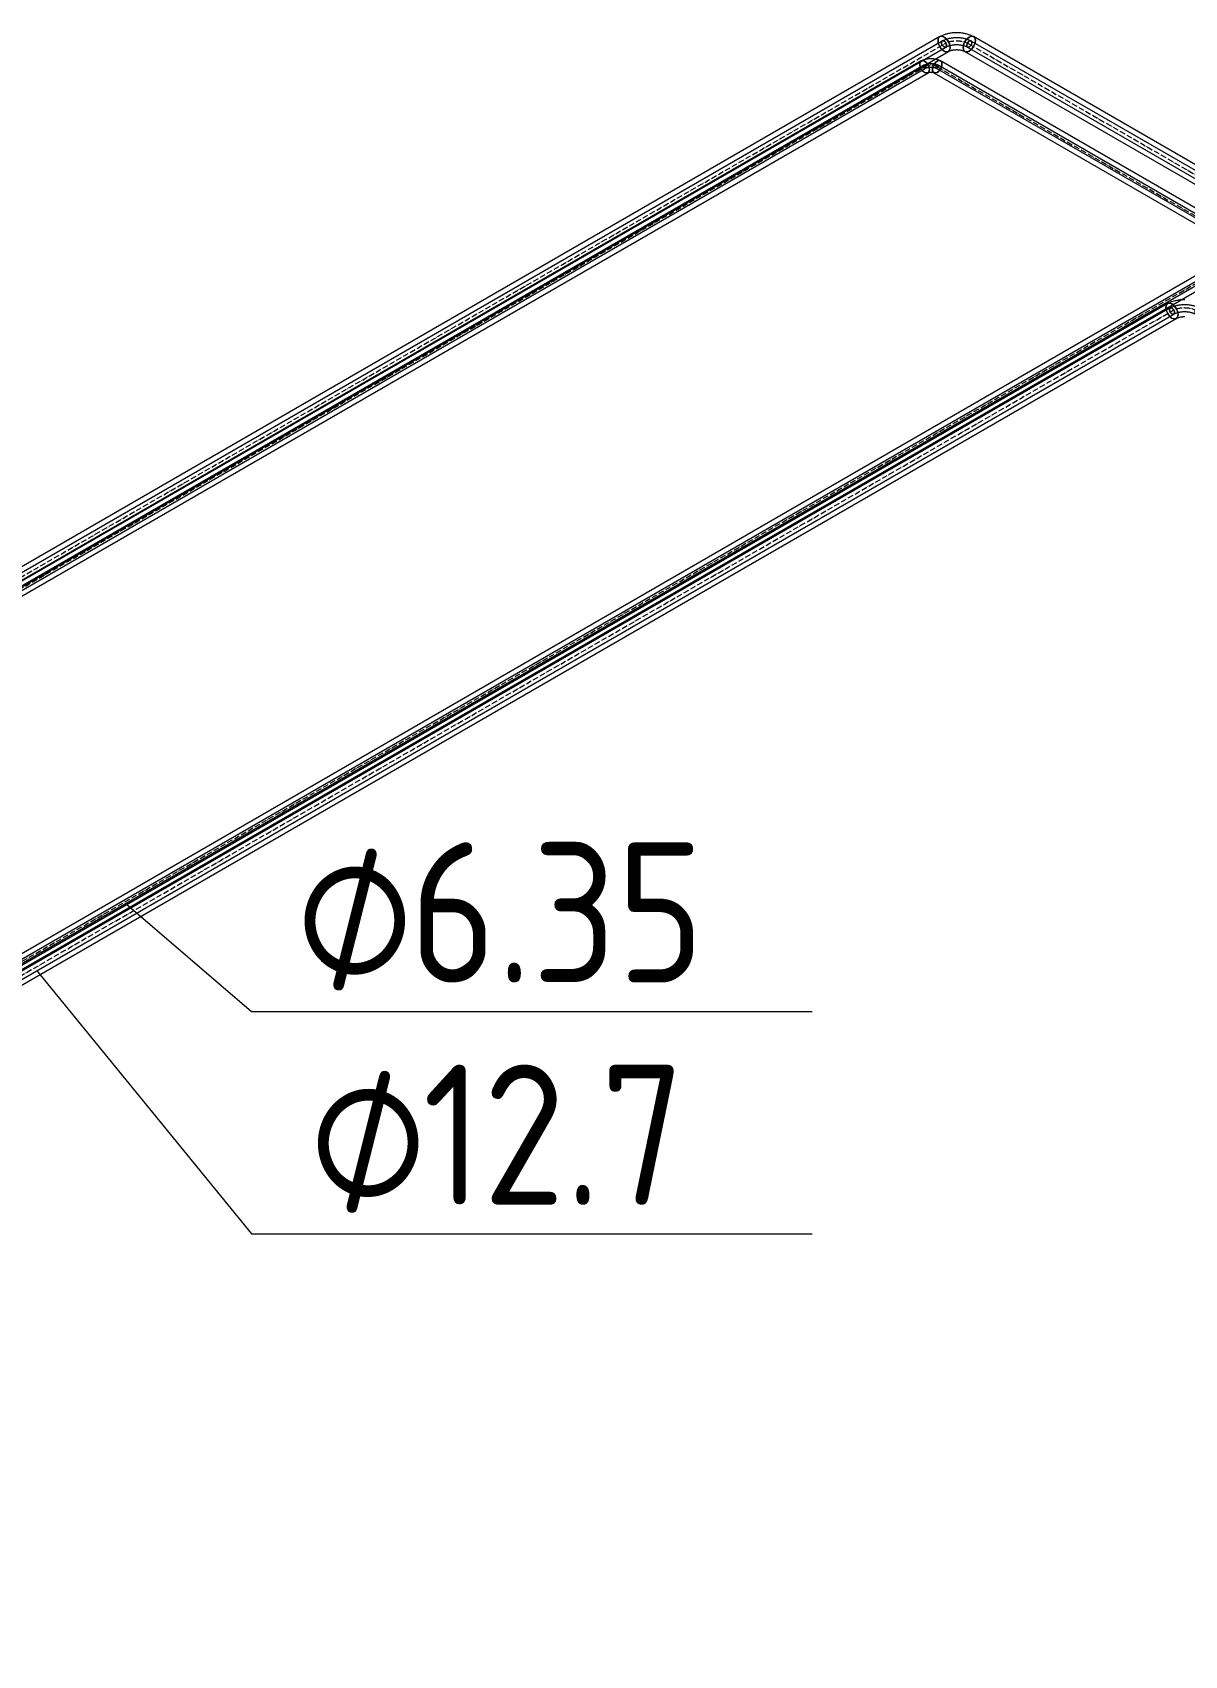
# Model space of a CAD drawing. Header units: millimetres. Extents: x -88595 to 880822, y -1054509 to -148035.
# Drawn here: x 417381 to 419436, y -356467 to -353573 of the extents above; entities that cross this region are included whole.
import ezdxf

# ---------------------------------------------------------------- set-up
doc = ezdxf.new("R2010")
doc.units = ezdxf.units.MM
doc.linetypes.add('$12$ADSK_Осевая', pattern=[14, 10, -2, 0, -2])
doc.linetypes.add('$13$ADSK_Осевая', pattern=[14, 10, -2, 0, -2])
for name, color, linetype, lineweight in [('Изоляция', 7, 'Continuous', 18), ('Марки', 7, 'Continuous', 20), ('Трубопровод', 7, 'Continuous', 18), ('Трубопроводы', 7, 'Continuous', 18)]:
    doc.layers.add(name, color=color, linetype=linetype, lineweight=lineweight)
doc.styles.add('$10$GOST Common', font='GOST_Common.ttf', dxfattribs={"width": 0.9, "height": 250})
doc.styles.add('$6$GOST Common_1', font='GOST_Common.ttf', dxfattribs={"width": 0.9, "height": 250})

# ---------------------------------------------------------------- blocks, each defined once
blk = doc.blocks.new('$0$ADSK_МедьПайка_Отвод-гнутая труба - Отвод _гнутая труба_-V145-В_ОВ3_1')
at = {"layer": 'Трубопроводы', "color": 134, "true_color": 0x00a6a6}
for points in [[(-18526.6, 7942.8, 0), (-18526.7, 7944.2, 0), (-18527.2, 7945.7, 0), (-18527.9, 7947.2, 0), (-18528.8, 7948.6, 0), (-18529.9, 7949.7, 0), (-18531.1, 7950.6, 0), (-18532.2, 7951, 0), (-18533.3, 7951.2, 0), (-18534.2, 7950.9, 0), (-18535, 7950.2, 0), (-18535.4, 7949.2, 0), (-18535.6, 7948, 0)], [(-18535.6, 7948, 0), (-18535.4, 7946.5, 0), (-18535, 7945, 0), (-18534.2, 7943.5, 0), (-18533.3, 7942.2, 0), (-18532.2, 7941, 0), (-18531.1, 7940.2, 0), (-18529.9, 7939.7, 0), (-18528.8, 7939.6, 0), (-18527.9, 7939.9, 0), (-18527.2, 7940.5, 0), (-18526.7, 7941.5, 0), (-18526.6, 7942.8, 0)], [(-18534.2, 7950.9, 0), (-18533.1, 7951.5, 0), (-18532, 7952.1, 0), (-18530.8, 7952.6, 0), (-18529.6, 7953.1, 0), (-18528.4, 7953.6, 0), (-18527.2, 7954.1, 0), (-18525.9, 7954.5, 0), (-18524.6, 7954.9, 0), (-18523.3, 7955.2, 0), (-18522, 7955.6, 0), (-18520.7, 7955.9, 0), (-18519.3, 7956.1, 0), (-18517.9, 7956.4, 0), (-18516.5, 7956.6, 0), (-18515.2, 7956.7, 0), (-18513.7, 7956.9, 0), (-18512.3, 7957, 0), (-18510.9, 7957, 0), (-18509.5, 7957.1, 0), (-18508.1, 7957.1, 0), (-18506.7, 7957.1, 0), (-18505.3, 7957, 0), (-18503.9, 7956.9, 0), (-18502.5, 7956.8, 0), (-18501.1, 7956.6, 0), (-18499.7, 7956.4, 0), (-18498.3, 7956.2, 0), (-18496.9, 7955.9, 0), (-18495.6, 7955.7, 0), (-18494.3, 7955.3, 0), (-18492.9, 7955, 0), (-18491.7, 7954.6, 0), (-18490.4, 7954.2, 0), (-18489.1, 7953.7, 0), (-18487.9, 7953.3, 0), (-18486.7, 7952.8, 0), (-18485.5, 7952.2, 0), (-18484.4, 7951.6, 0), (-18483.3, 7951, 0), (-18483, 7950.9, 0)], [(-18527.9, 7939.9, 0), (-18527.2, 7940.3, 0), (-18526.4, 7940.7, 0), (-18525.6, 7941, 0), (-18524.8, 7941.4, 0), (-18523.9, 7941.8, 0), (-18523, 7942.1, 0), (-18522.1, 7942.4, 0), (-18521.1, 7942.7, 0), (-18520.1, 7943, 0), (-18519.1, 7943.2, 0), (-18518.1, 7943.4, 0), (-18517, 7943.6, 0), (-18516, 7943.8, 0), (-18514.9, 7944, 0), (-18513.8, 7944.1, 0), (-18512.7, 7944.2, 0), (-18511.6, 7944.3, 0), (-18510.4, 7944.4, 0), (-18509.3, 7944.4, 0), (-18508.2, 7944.4, 0), (-18507.1, 7944.4, 0), (-18506, 7944.3, 0), (-18504.8, 7944.2, 0), (-18503.7, 7944.1, 0), (-18502.6, 7944, 0), (-18501.6, 7943.9, 0), (-18500.5, 7943.7, 0), (-18499.4, 7943.5, 0), (-18498.4, 7943.3, 0), (-18497.4, 7943, 0), (-18496.4, 7942.8, 0), (-18495.4, 7942.5, 0), (-18494.5, 7942.2, 0), (-18493.6, 7941.8, 0), (-18492.7, 7941.5, 0), (-18491.9, 7941.1, 0), (-18491, 7940.8, 0), (-18490.3, 7940.4, 0), (-18489.5, 7940, 0), (-18489.3, 7939.9, 0)], [(-18481.7, 7948, 0), (-18481.8, 7949.2, 0), (-18482.3, 7950.2, 0), (-18483, 7950.9, 0), (-18483.9, 7951.2, 0), (-18485, 7951, 0), (-18486.2, 7950.6, 0), (-18487.3, 7949.7, 0), (-18488.4, 7948.6, 0), (-18489.3, 7947.2, 0), (-18490.1, 7945.7, 0), (-18490.5, 7944.2, 0), (-18490.7, 7942.8, 0)], [(-18490.7, 7942.8, 0), (-18490.5, 7941.5, 0), (-18490.1, 7940.5, 0), (-18489.3, 7939.9, 0), (-18488.4, 7939.6, 0), (-18487.3, 7939.7, 0), (-18486.2, 7940.2, 0), (-18485, 7941, 0), (-18483.9, 7942.2, 0), (-18483, 7943.5, 0), (-18482.3, 7945, 0), (-18481.8, 7946.5, 0), (-18481.7, 7948, 0)]]:
    blk.add_polyline3d(points, dxfattribs=at)
blk = doc.blocks.new('$0$ADSK_МедьПайка_Отвод-гнутая труба - Отвод _гнутая труба_-V142-В_ОВ3_1')
at = {"layer": 'Трубопроводы', "color": 190, "true_color": 0x8000ff}
for points in [[(-18521.1, 7928.1, 0), (-18521.2, 7928.8, 0), (-18521.4, 7929.6, 0), (-18521.8, 7930.3, 0), (-18522.3, 7931, 0), (-18522.8, 7931.6, 0), (-18523.4, 7932, 0), (-18524, 7932.2, 0), (-18524.5, 7932.3, 0), (-18525, 7932.1, 0), (-18525.3, 7931.8, 0), (-18525.5, 7931.3, 0), (-18525.6, 7930.7, 0)], [(-18525.6, 7930.7, 0), (-18525.5, 7930, 0), (-18525.3, 7929.2, 0), (-18525, 7928.5, 0), (-18524.5, 7927.8, 0), (-18524, 7927.2, 0), (-18523.4, 7926.8, 0), (-18522.8, 7926.6, 0), (-18522.3, 7926.5, 0), (-18521.8, 7926.6, 0), (-18521.4, 7927, 0), (-18521.2, 7927.5, 0), (-18521.1, 7928.1, 0)], [(-18525, 7932.1, 0), (-18524.4, 7932.5, 0), (-18523.8, 7932.7, 0), (-18523.3, 7933, 0), (-18522.7, 7933.3, 0), (-18522.1, 7933.5, 0), (-18521.4, 7933.7, 0), (-18520.8, 7934, 0), (-18520.2, 7934.2, 0), (-18519.5, 7934.3, 0), (-18518.8, 7934.5, 0), (-18518.2, 7934.6, 0), (-18517.5, 7934.8, 0), (-18516.8, 7934.9, 0), (-18516.1, 7935, 0), (-18515.4, 7935.1, 0), (-18514.7, 7935.1, 0), (-18514, 7935.2, 0), (-18513.3, 7935.2, 0), (-18512.6, 7935.3, 0), (-18511.9, 7935.3, 0), (-18511.2, 7935.2, 0), (-18510.5, 7935.2, 0), (-18509.8, 7935.2, 0), (-18509.1, 7935.1, 0), (-18508.4, 7935, 0), (-18507.7, 7934.9, 0), (-18507, 7934.8, 0), (-18506.3, 7934.7, 0), (-18505.6, 7934.5, 0), (-18505, 7934.4, 0), (-18504.3, 7934.2, 0), (-18503.7, 7934, 0), (-18503, 7933.8, 0), (-18502.4, 7933.6, 0), (-18501.8, 7933.3, 0), (-18501.2, 7933.1, 0), (-18500.6, 7932.8, 0), (-18500, 7932.5, 0), (-18499.5, 7932.2, 0), (-18499.3, 7932.1, 0)], [(-18498.7, 7930.7, 0), (-18498.8, 7931.3, 0), (-18499, 7931.8, 0), (-18499.3, 7932.1, 0), (-18499.8, 7932.3, 0), (-18500.3, 7932.2, 0), (-18500.9, 7932, 0), (-18501.5, 7931.6, 0), (-18502, 7931, 0), (-18502.5, 7930.3, 0), (-18502.9, 7929.6, 0), (-18503.1, 7928.8, 0), (-18503.2, 7928.1, 0)], [(-18503.2, 7928.1, 0), (-18503.1, 7927.5, 0), (-18502.9, 7927, 0), (-18502.5, 7926.6, 0), (-18502, 7926.5, 0), (-18501.5, 7926.6, 0), (-18500.9, 7926.8, 0), (-18500.3, 7927.2, 0), (-18499.8, 7927.8, 0), (-18499.3, 7928.5, 0), (-18499, 7929.2, 0), (-18498.8, 7930, 0), (-18498.7, 7930.7, 0)], [(-18521.8, 7926.6, 0), (-18521.4, 7926.8, 0), (-18521, 7927, 0), (-18520.6, 7927.2, 0), (-18520.2, 7927.4, 0), (-18519.8, 7927.6, 0), (-18519.3, 7927.8, 0), (-18518.9, 7927.9, 0), (-18518.4, 7928.1, 0), (-18517.9, 7928.2, 0), (-18517.4, 7928.3, 0), (-18516.9, 7928.4, 0), (-18516.4, 7928.5, 0), (-18515.8, 7928.6, 0), (-18515.3, 7928.7, 0), (-18514.7, 7928.8, 0), (-18514.2, 7928.8, 0), (-18513.6, 7928.9, 0), (-18513.1, 7928.9, 0), (-18512.5, 7928.9, 0), (-18511.9, 7928.9, 0), (-18511.4, 7928.9, 0), (-18510.8, 7928.9, 0), (-18510.3, 7928.8, 0), (-18509.7, 7928.8, 0), (-18509.2, 7928.7, 0), (-18508.6, 7928.6, 0), (-18508.1, 7928.6, 0), (-18507.6, 7928.5, 0), (-18507, 7928.3, 0), (-18506.5, 7928.2, 0), (-18506, 7928.1, 0), (-18505.6, 7928, 0), (-18505.1, 7927.8, 0), (-18504.6, 7927.6, 0), (-18504.2, 7927.5, 0), (-18503.8, 7927.3, 0), (-18503.4, 7927.1, 0), (-18503, 7926.9, 0), (-18502.6, 7926.7, 0), (-18502.5, 7926.6, 0)]]:
    blk.add_polyline3d(points, dxfattribs=at)
blk = doc.blocks.new('$0$ADSK_M_Трубы - Диаметр_10-3265709-В_ОВ3_1')
at = {"layer": 'Марки'}
blk.add_line((-18838.4, 4128.3), (-17838.4, 4128.3), dxfattribs=at)

msp = doc.modelspace()

# ---------------------------------------------------------------- linework, layer by layer
at = {"layer": 'Изоляция', "color": 134, "true_color": 0x00a6a6}
for p, q in [((418999, -353580.5), (414090.7, -356414.3)), ((423822, -356330.2), (419059.3, -353580.5)), ((414106, -356440.9), (419014.4, -353607)), ((419043.9, -353607), (423806.6, -356356.8)), ((419405.5, -354056.4), (416056.3, -355990.1)), ((416071.6, -356016.7), (419420.8, -354083))]:
    msp.add_line(p, q, dxfattribs=at)
at = {"layer": 'Изоляция', "color": 190, "true_color": 0x8000ff}
for p, q in [((418965.9, -353623.7), (414077.5, -356446)), ((423715.7, -356346), (419000.5, -353623.7)), ((414089.7, -356467.1), (418978.1, -353644.8)), ((418988.3, -353644.8), (423703.5, -356367.1)), ((419467.8, -353999.6), (416025.4, -355987)), ((416037.6, -356008.1), (419480, -354020.7))]:
    msp.add_line(p, q, dxfattribs=at)
at = {"layer": 'Изоляция', "color": 134, "true_color": 0x00a6a6}
for points in [[(419006.7, -353581.2, 0), (419004.3, -353580.1, 0), (419002, -353579.7, 0), (418999.9, -353580.1, 0), (418998.2, -353581, 0), (418996.9, -353582.7, 0), (418996.1, -353584.9, 0), (418995.9, -353587.5, 0)], [(418995.9, -353587.5, 0), (418996.2, -353584.5, 0), (418997.3, -353582.1, 0), (418999, -353580.5, 0), (419001.3, -353579.8, 0), (419003.9, -353580, 0), (419006.7, -353581.2, 0)], [(419006.7, -353606.3, 0), (419003.9, -353604.2, 0), (419001.3, -353601.5, 0), (418999, -353598.2, 0), (418997.3, -353594.6, 0), (418996.2, -353590.9, 0), (418995.9, -353587.5, 0)], [(418995.9, -353587.5, 0), (418996.1, -353590.4, 0), (418996.9, -353593.6, 0), (418998.2, -353596.7, 0), (418999.9, -353599.7, 0), (419002, -353602.3, 0), (419004.3, -353604.6, 0), (419006.7, -353606.3, 0)], [(418999, -353580.5, 0), (419000.4, -353579.7, 0), (419001.8, -353579, 0), (419003.2, -353578.3, 0), (419004.7, -353577.7, 0), (419006.1, -353577.1, 0), (419007.6, -353576.6, 0), (419009.1, -353576.1, 0), (419010.6, -353575.6, 0), (419012.2, -353575.2, 0), (419013.7, -353574.8, 0), (419015.3, -353574.4, 0), (419016.9, -353574.1, 0), (419018.5, -353573.9, 0), (419020.1, -353573.6, 0), (419021.7, -353573.4, 0), (419023.3, -353573.3, 0), (419024.9, -353573.2, 0), (419026.5, -353573.1, 0), (419028.1, -353573, 0), (419029.8, -353573, 0), (419031.4, -353573.1, 0), (419033, -353573.1, 0), (419034.6, -353573.3, 0), (419036.2, -353573.4, 0), (419037.8, -353573.6, 0), (419039.4, -353573.8, 0), (419041, -353574.1, 0), (419042.6, -353574.4, 0), (419044.2, -353574.7, 0), (419045.7, -353575.1, 0), (419047.3, -353575.5, 0), (419048.8, -353575.9, 0), (419050.3, -353576.4, 0), (419051.8, -353577, 0), (419053.3, -353577.5, 0), (419054.7, -353578.1, 0), (419056.1, -353578.8, 0), (419057.5, -353579.5, 0), (419058.9, -353580.3, 0), (419059.3, -353580.5, 0)], [(419006.7, -353581.2, 0), (419009.5, -353583.3, 0), (419012.1, -353586, 0), (419014.4, -353589.3, 0), (419016.1, -353592.9, 0), (419017.2, -353596.6, 0), (419017.6, -353600, 0)], [(419017.6, -353600, 0), (419017.3, -353597.1, 0), (419016.5, -353594, 0), (419015.2, -353590.8, 0), (419013.5, -353587.9, 0), (419011.4, -353585.2, 0), (419009.1, -353582.9, 0), (419006.7, -353581.2, 0)], [(419040.8, -353600, 0), (419041.1, -353596.6, 0), (419042.2, -353592.9, 0), (419043.9, -353589.3, 0), (419046.2, -353586, 0), (419048.8, -353583.3, 0), (419051.6, -353581.2, 0)], [(419051.6, -353581.2, 0), (419048.8, -353583.3, 0), (419046.2, -353586, 0), (419043.9, -353589.3, 0), (419042.2, -353592.9, 0), (419041.1, -353596.6, 0), (419040.8, -353600, 0)], [(419051.6, -353581.2, 0), (419054.4, -353580, 0), (419057, -353579.8, 0), (419059.3, -353580.5, 0), (419061, -353582.1, 0), (419062.1, -353584.5, 0), (419062.5, -353587.5, 0)], [(419062.5, -353587.5, 0), (419062.1, -353584.5, 0), (419061, -353582.1, 0), (419059.3, -353580.5, 0), (419057, -353579.8, 0), (419054.4, -353580, 0), (419051.6, -353581.2, 0)], [(419062.5, -353587.5, 0), (419062.1, -353590.9, 0), (419061, -353594.6, 0), (419059.3, -353598.2, 0), (419057, -353601.5, 0), (419054.4, -353604.2, 0), (419051.6, -353606.3, 0)], [(419051.6, -353606.3, 0), (419054.4, -353604.2, 0), (419057, -353601.5, 0), (419059.3, -353598.2, 0), (419061, -353594.6, 0), (419062.1, -353590.9, 0), (419062.5, -353587.5, 0)], [(419017.6, -353600, 0), (419017.2, -353603.1, 0), (419016.1, -353605.5, 0), (419014.4, -353607, 0), (419012.1, -353607.7, 0), (419009.5, -353607.5, 0), (419006.7, -353606.3, 0)], [(419006.7, -353606.3, 0), (419009.1, -353607.4, 0), (419011.4, -353607.8, 0), (419013.5, -353607.5, 0), (419015.2, -353606.5, 0), (419016.5, -353604.8, 0), (419017.3, -353602.7, 0), (419017.6, -353600, 0)], [(419014.4, -353607, 0), (419014.8, -353606.8, 0), (419015.4, -353606.5, 0), (419015.9, -353606.3, 0), (419016.5, -353606, 0), (419017.1, -353605.8, 0), (419017.8, -353605.5, 0), (419018.5, -353605.3, 0), (419019.2, -353605.1, 0), (419019.9, -353604.9, 0), (419020.7, -353604.7, 0), (419021.5, -353604.5, 0), (419022.4, -353604.3, 0), (419023.2, -353604.2, 0), (419024.1, -353604.1, 0), (419025, -353604, 0), (419025.9, -353603.9, 0), (419026.8, -353603.8, 0), (419027.7, -353603.8, 0), (419028.6, -353603.7, 0), (419029.5, -353603.7, 0), (419030.4, -353603.8, 0), (419031.3, -353603.8, 0), (419032.2, -353603.9, 0), (419033.1, -353603.9, 0), (419034, -353604, 0), (419034.9, -353604.2, 0), (419035.7, -353604.3, 0), (419036.6, -353604.5, 0), (419037.4, -353604.6, 0), (419038.2, -353604.8, 0), (419038.9, -353605, 0), (419039.7, -353605.2, 0), (419040.4, -353605.5, 0), (419041, -353605.7, 0), (419041.7, -353606, 0), (419042.3, -353606.2, 0), (419042.8, -353606.5, 0), (419043.3, -353606.7, 0), (419043.8, -353607, 0), (419043.9, -353607, 0)], [(419051.6, -353606.3, 0), (419048.8, -353607.5, 0), (419046.2, -353607.7, 0), (419043.9, -353607, 0), (419042.2, -353605.5, 0), (419041.1, -353603.1, 0), (419040.8, -353600, 0)], [(419040.8, -353600, 0), (419041.1, -353603.1, 0), (419042.2, -353605.5, 0), (419043.9, -353607, 0), (419046.2, -353607.7, 0), (419048.8, -353607.5, 0), (419051.6, -353606.3, 0)], [(419402.3, -354063.4, 0), (419402.7, -354060.4, 0), (419403.8, -354058, 0), (419405.5, -354056.4, 0), (419407.7, -354055.7, 0), (419410.3, -354056, 0), (419413.2, -354057.2, 0)], [(419413.2, -354057.2, 0), (419410.7, -354056.1, 0), (419408.4, -354055.7, 0), (419406.4, -354056, 0), (419404.7, -354057, 0), (419403.4, -354058.6, 0), (419402.6, -354060.8, 0), (419402.3, -354063.4, 0)], [(419405.5, -354056.4, 0), (419406.8, -354055.6, 0), (419408.2, -354054.9, 0), (419409.7, -354054.3, 0), (419411.1, -354053.6, 0), (419412.6, -354053, 0), (419414.1, -354052.5, 0), (419415.6, -354052, 0), (419417.1, -354051.5, 0), (419418.6, -354051.1, 0), (419420.2, -354050.7, 0), (419421.7, -354050.4, 0), (419423.3, -354050.1, 0), (419424.9, -354049.8, 0), (419426.5, -354049.6, 0), (419428.1, -354049.4, 0), (419429.7, -354049.2, 0), (419431.3, -354049.1, 0), (419432.9, -354049, 0), (419434.6, -354049, 0), (419436.2, -354049, 0)], [(419413.2, -354057.2, 0), (419416, -354059.2, 0), (419418.6, -354062, 0), (419420.8, -354065.3, 0), (419422.6, -354068.9, 0), (419423.6, -354072.5, 0), (419424, -354076, 0)], [(419424, -354076, 0), (419423.7, -354073, 0), (419422.9, -354069.9, 0), (419421.6, -354066.8, 0), (419419.9, -354063.8, 0), (419417.9, -354061.1, 0), (419415.6, -354058.9, 0), (419413.2, -354057.2, 0)], [(419413.2, -354082.2, 0), (419410.3, -354080.2, 0), (419407.7, -354077.4, 0), (419405.5, -354074.1, 0), (419403.8, -354070.5, 0), (419402.7, -354066.9, 0), (419402.3, -354063.4, 0)], [(419402.3, -354063.4, 0), (419402.6, -354066.4, 0), (419403.4, -354069.5, 0), (419404.7, -354072.6, 0), (419406.4, -354075.6, 0), (419408.4, -354078.3, 0), (419410.7, -354080.5, 0), (419413.2, -354082.2, 0)], [(419424, -354076, 0), (419423.6, -354079, 0), (419422.6, -354081.4, 0), (419420.8, -354083, 0), (419418.6, -354083.7, 0), (419416, -354083.4, 0), (419413.2, -354082.2, 0)], [(419413.2, -354082.2, 0), (419415.6, -354083.3, 0), (419417.9, -354083.7, 0), (419419.9, -354083.4, 0), (419421.6, -354082.4, 0), (419422.9, -354080.8, 0), (419423.7, -354078.6, 0), (419424, -354076, 0)], [(419420.8, -354083, 0), (419421.3, -354082.7, 0), (419421.8, -354082.5, 0), (419422.3, -354082.2, 0), (419422.9, -354082, 0), (419423.5, -354081.7, 0), (419424.2, -354081.5, 0), (419424.9, -354081.2, 0), (419425.6, -354081, 0), (419426.4, -354080.8, 0), (419427.2, -354080.6, 0), (419428, -354080.4, 0), (419428.8, -354080.3, 0), (419429.7, -354080.1, 0), (419430.5, -354080, 0), (419431.4, -354079.9, 0), (419432.3, -354079.8, 0), (419433.2, -354079.7, 0), (419434.1, -354079.7, 0), (419435, -354079.7, 0), (419435.9, -354079.7, 0)]]:
    msp.add_polyline3d(points, dxfattribs=at)
at = {"layer": 'Изоляция', "color": 190, "true_color": 0x8000ff}
for points in [[(418963.4, -353629.3, 0), (418963.7, -353626.9, 0), (418964.5, -353624.9, 0), (418965.9, -353623.7, 0), (418967.7, -353623.1, 0), (418969.7, -353623.3, 0), (418972, -353624.3, 0)], [(418972, -353624.3, 0), (418970.1, -353623.4, 0), (418968.2, -353623.1, 0), (418966.6, -353623.4, 0), (418965.2, -353624.1, 0), (418964.2, -353625.4, 0), (418963.6, -353627.2, 0), (418963.4, -353629.3, 0)], [(418965.9, -353623.7, 0), (418966.7, -353623.2, 0), (418967.5, -353622.8, 0), (418968.4, -353622.4, 0), (418969.2, -353622, 0), (418970.1, -353621.7, 0), (418970.9, -353621.4, 0), (418971.8, -353621.1, 0), (418972.7, -353620.8, 0), (418973.6, -353620.6, 0), (418974.5, -353620.4, 0), (418975.4, -353620.2, 0), (418976.2, -353620, 0), (418977.2, -353619.8, 0), (418978.1, -353619.7, 0), (418979, -353619.6, 0), (418979.9, -353619.5, 0), (418980.8, -353619.4, 0), (418981.7, -353619.4, 0), (418982.6, -353619.4, 0), (418983.5, -353619.4, 0), (418984.5, -353619.4, 0), (418985.4, -353619.4, 0), (418986.3, -353619.5, 0), (418987.2, -353619.6, 0), (418988.1, -353619.7, 0), (418989, -353619.8, 0), (418989.9, -353619.9, 0), (418990.8, -353620.1, 0), (418991.7, -353620.3, 0), (418992.6, -353620.5, 0), (418993.5, -353620.8, 0), (418994.4, -353621, 0), (418995.2, -353621.3, 0), (418996.1, -353621.6, 0), (418997, -353621.9, 0), (418997.8, -353622.3, 0), (418998.6, -353622.7, 0), (418999.5, -353623.1, 0), (419000.3, -353623.6, 0), (419000.5, -353623.7, 0)], [(418994.4, -353624.3, 0), (418996.7, -353623.3, 0), (418998.7, -353623.1, 0), (419000.5, -353623.7, 0), (419001.9, -353624.9, 0), (419002.7, -353626.9, 0), (419003, -353629.3, 0)], [(419003, -353629.3, 0), (419002.7, -353626.9, 0), (419001.9, -353624.9, 0), (419000.5, -353623.7, 0), (418998.7, -353623.1, 0), (418996.7, -353623.3, 0), (418994.4, -353624.3, 0)], [(418972, -353644.2, 0), (418969.7, -353642.5, 0), (418967.7, -353640.3, 0), (418965.9, -353637.7, 0), (418964.5, -353634.9, 0), (418963.7, -353632, 0), (418963.4, -353629.3, 0)], [(418963.4, -353629.3, 0), (418963.6, -353631.6, 0), (418964.2, -353634.1, 0), (418965.2, -353636.5, 0), (418966.6, -353638.9, 0), (418968.2, -353641, 0), (418970.1, -353642.8, 0), (418972, -353644.2, 0)], [(418972, -353624.3, 0), (418974.2, -353625.9, 0), (418976.3, -353628.1, 0), (418978.1, -353630.7, 0), (418979.4, -353633.6, 0), (418980.3, -353636.5, 0), (418980.6, -353639.2, 0)], [(418980.6, -353639.2, 0), (418980.4, -353636.9, 0), (418979.7, -353634.4, 0), (418978.7, -353631.9, 0), (418977.3, -353629.5, 0), (418975.7, -353627.4, 0), (418973.9, -353625.6, 0), (418972, -353624.3, 0)], [(418980.6, -353639.2, 0), (418980.3, -353641.6, 0), (418979.4, -353643.5, 0), (418978.1, -353644.8, 0), (418976.3, -353645.3, 0), (418974.2, -353645.1, 0), (418972, -353644.2, 0)], [(418972, -353644.2, 0), (418973.9, -353645, 0), (418975.7, -353645.3, 0), (418977.3, -353645.1, 0), (418978.7, -353644.3, 0), (418979.7, -353643, 0), (418980.4, -353641.3, 0), (418980.6, -353639.2, 0)], [(418978.1, -353644.8, 0), (418978.2, -353644.7, 0), (418978.3, -353644.7, 0), (418978.4, -353644.6, 0), (418978.6, -353644.5, 0), (418978.8, -353644.4, 0), (418979, -353644.4, 0), (418979.2, -353644.3, 0), (418979.5, -353644.2, 0), (418979.7, -353644.1, 0), (418980, -353644.1, 0), (418980.3, -353644, 0), (418980.6, -353643.9, 0), (418980.9, -353643.9, 0), (418981.3, -353643.8, 0), (418981.6, -353643.8, 0), (418981.9, -353643.8, 0), (418982.3, -353643.7, 0), (418982.6, -353643.7, 0), (418983, -353643.7, 0), (418983.3, -353643.7, 0), (418983.7, -353643.7, 0), (418984, -353643.7, 0), (418984.4, -353643.8, 0), (418984.7, -353643.8, 0), (418985.1, -353643.8, 0), (418985.4, -353643.9, 0), (418985.7, -353643.9, 0), (418986, -353644, 0), (418986.3, -353644, 0), (418986.6, -353644.1, 0), (418986.9, -353644.2, 0), (418987.1, -353644.3, 0), (418987.4, -353644.3, 0), (418987.6, -353644.4, 0), (418987.8, -353644.5, 0), (418987.9, -353644.6, 0), (418988.1, -353644.6, 0), (418988.2, -353644.7, 0), (418988.3, -353644.8, 0), (418988.3, -353644.8, 0)], [(418985.8, -353639.2, 0), (418986.1, -353636.5, 0), (418987, -353633.6, 0), (418988.3, -353630.7, 0), (418990.1, -353628.1, 0), (418992.2, -353625.9, 0), (418994.4, -353624.3, 0)], [(418994.4, -353624.3, 0), (418992.2, -353625.9, 0), (418990.1, -353628.1, 0), (418988.3, -353630.7, 0), (418987, -353633.6, 0), (418986.1, -353636.5, 0), (418985.8, -353639.2, 0)], [(418994.4, -353644.2, 0), (418992.2, -353645.1, 0), (418990.1, -353645.3, 0), (418988.3, -353644.8, 0), (418987, -353643.5, 0), (418986.1, -353641.6, 0), (418985.8, -353639.2, 0)], [(418985.8, -353639.2, 0), (418986.1, -353641.6, 0), (418987, -353643.5, 0), (418988.3, -353644.8, 0), (418990.1, -353645.3, 0), (418992.2, -353645.1, 0), (418994.4, -353644.2, 0)], [(419003, -353629.3, 0), (419002.7, -353632, 0), (419001.9, -353634.9, 0), (419000.5, -353637.7, 0), (418998.7, -353640.3, 0), (418996.7, -353642.5, 0), (418994.4, -353644.2, 0)], [(418994.4, -353644.2, 0), (418996.7, -353642.5, 0), (418998.7, -353640.3, 0), (419000.5, -353637.7, 0), (419001.9, -353634.9, 0), (419002.7, -353632, 0), (419003, -353629.3, 0)]]:
    msp.add_polyline3d(points, dxfattribs=at)
at = {"layer": 'Марки'}
for p, q in [((417548.5, -355127.3), (417771.5, -355318.5)), ((417389.1, -355246.8), (417771.5, -355715))]:
    msp.add_line(p, q, dxfattribs=at)
at = {"layer": 'Трубопровод', "color": 134, "true_color": 0x00a6a6}
for p, q in [((419003.5, -353588.3), (414095.2, -356422.1)), ((423817.5, -356338), (419054.8, -353588.3)), ((414101.5, -356433.1), (419009.9, -353599.3)), ((419048.4, -353599.3), (423811.1, -356349)), ((419410, -354064.2), (416060.8, -355997.9)), ((416067.1, -356008.9), (419416.3, -354075.2))]:
    msp.add_line(p, q, dxfattribs=at)
at = {"layer": 'Трубопровод', "color": 134, "linetype": '$12$ADSK_Осевая', "true_color": 0x00a6a6}
for p, q in [((414098.3, -356427.6), (419006.7, -353593.8)), ((414098.3, -356427.6), (419006.7, -353593.8)), ((419051.6, -353593.8), (423814.3, -356343.5)), ((419051.6, -353593.8), (423814.3, -356343.5)), ((416063.9, -356003.4), (419413.2, -354069.7)), ((416063.9, -356003.4), (419413.2, -354069.7))]:
    msp.add_line(p, q, dxfattribs=at)
at = {"layer": 'Трубопровод', "color": 190, "true_color": 0x8000ff}
for p, q in [((418970.4, -353631.5), (414082, -356453.8)), ((414085.2, -356459.3), (418973.6, -353637)), ((418992.8, -353637), (423708, -356359.3)), ((423711.2, -356353.8), (418996, -353631.5)), ((419472.3, -354007.4), (416029.9, -355994.8)), ((416033.1, -356000.3), (419475.5, -354012.9))]:
    msp.add_line(p, q, dxfattribs=at)
at = {"layer": 'Трубопровод', "color": 190, "linetype": '$12$ADSK_Осевая', "true_color": 0x8000ff}
for p, q in [((414083.6, -356456.5), (418972, -353634.2)), ((414083.6, -356456.5), (418972, -353634.2)), ((418994.4, -353634.2), (423709.6, -356356.5)), ((418994.4, -353634.2), (423709.6, -356356.5)), ((416031.5, -355997.6), (419473.9, -354010.1)), ((416031.5, -355997.6), (419473.9, -354010.1))]:
    msp.add_line(p, q, dxfattribs=at)
at = {"layer": 'Трубопровод', "color": 134, "true_color": 0x00a6a6}
for points in [[(419002.2, -353591.2, 0), (419002.4, -353589.9, 0), (419002.8, -353588.9, 0), (419003.5, -353588.3, 0), (419004.5, -353588, 0), (419005.6, -353588.1, 0), (419006.7, -353588.6, 0)], [(419006.7, -353598.9, 0), (419005.6, -353598.1, 0), (419004.5, -353597, 0), (419003.5, -353595.6, 0), (419002.8, -353594.1, 0), (419002.4, -353592.6, 0), (419002.2, -353591.2, 0)], [(419006.7, -353588.6, 0), (419007.9, -353589.4, 0), (419009, -353590.6, 0), (419009.9, -353591.9, 0), (419010.6, -353593.4, 0), (419011.1, -353594.9, 0), (419011.2, -353596.3, 0)], [(419047.1, -353596.3, 0), (419047.3, -353594.9, 0), (419047.7, -353593.4, 0), (419048.4, -353591.9, 0), (419049.4, -353590.6, 0), (419050.5, -353589.4, 0), (419051.6, -353588.6, 0)], [(419051.6, -353588.6, 0), (419052.8, -353588.1, 0), (419053.9, -353588, 0), (419054.8, -353588.3, 0), (419055.5, -353588.9, 0), (419056, -353589.9, 0), (419056.1, -353591.2, 0)], [(419056.1, -353591.2, 0), (419056, -353592.6, 0), (419055.5, -353594.1, 0), (419054.8, -353595.6, 0), (419053.9, -353597, 0), (419052.8, -353598.1, 0), (419051.6, -353598.9, 0)], [(419011.2, -353596.3, 0), (419011.1, -353597.6, 0), (419010.6, -353598.6, 0), (419009.9, -353599.3, 0), (419009, -353599.5, 0), (419007.9, -353599.4, 0), (419006.7, -353598.9, 0)], [(419051.6, -353598.9, 0), (419050.5, -353599.4, 0), (419049.4, -353599.5, 0), (419048.4, -353599.3, 0), (419047.7, -353598.6, 0), (419047.3, -353597.6, 0), (419047.1, -353596.3, 0)], [(419408.7, -354067.1, 0), (419408.8, -354065.8, 0), (419409.3, -354064.9, 0), (419410, -354064.2, 0), (419410.9, -354063.9, 0), (419412, -354064, 0), (419413.2, -354064.5, 0)], [(419413.2, -354074.9, 0), (419412, -354074, 0), (419410.9, -354072.9, 0), (419410, -354071.5, 0), (419409.3, -354070, 0), (419408.8, -354068.5, 0), (419408.7, -354067.1, 0)], [(419413.2, -354064.5, 0), (419414.3, -354065.4, 0), (419415.4, -354066.5, 0), (419416.3, -354067.9, 0), (419417, -354069.3, 0), (419417.5, -354070.9, 0), (419417.6, -354072.3, 0)], [(419417.6, -354072.3, 0), (419417.5, -354073.5, 0), (419417, -354074.5, 0), (419416.3, -354075.2, 0), (419415.4, -354075.5, 0), (419414.3, -354075.4, 0), (419413.2, -354074.9, 0)]]:
    msp.add_polyline3d(points, dxfattribs=at)
at = {"layer": 'Трубопровод', "color": 190, "true_color": 0x8000ff}
for points in [[(418969.7, -353632.9, 0), (418969.8, -353632.3, 0), (418970, -353631.8, 0), (418970.4, -353631.5, 0), (418970.9, -353631.3, 0), (418971.4, -353631.4, 0), (418972, -353631.6, 0)], [(418972, -353636.8, 0), (418971.4, -353636.4, 0), (418970.9, -353635.8, 0), (418970.4, -353635.1, 0), (418970, -353634.4, 0), (418969.8, -353633.6, 0), (418969.7, -353632.9, 0)], [(418972, -353631.6, 0), (418972.6, -353632.1, 0), (418973.1, -353632.6, 0), (418973.6, -353633.3, 0), (418973.9, -353634.1, 0), (418974.1, -353634.8, 0), (418974.2, -353635.5, 0)], [(418974.2, -353635.5, 0), (418974.1, -353636.1, 0), (418973.9, -353636.6, 0), (418973.6, -353637, 0), (418973.1, -353637.1, 0), (418972.6, -353637.1, 0), (418972, -353636.8, 0)], [(418992.2, -353635.5, 0), (418992.3, -353634.8, 0), (418992.5, -353634.1, 0), (418992.8, -353633.3, 0), (418993.3, -353632.6, 0), (418993.8, -353632.1, 0), (418994.4, -353631.6, 0)], [(418994.4, -353636.8, 0), (418993.8, -353637.1, 0), (418993.3, -353637.1, 0), (418992.8, -353637, 0), (418992.5, -353636.6, 0), (418992.3, -353636.1, 0), (418992.2, -353635.5, 0)], [(418994.4, -353631.6, 0), (418995, -353631.4, 0), (418995.6, -353631.3, 0), (418996, -353631.5, 0), (418996.4, -353631.8, 0), (418996.6, -353632.3, 0), (418996.7, -353632.9, 0)], [(418996.7, -353632.9, 0), (418996.6, -353633.6, 0), (418996.4, -353634.4, 0), (418996, -353635.1, 0), (418995.6, -353635.8, 0), (418995, -353636.4, 0), (418994.4, -353636.8, 0)]]:
    msp.add_polyline3d(points, dxfattribs=at)
at = {"layer": 'Трубопроводы', "color": 134, "linetype": '$13$ADSK_Осевая', "true_color": 0x00a6a6}
for centre in [(419029.2, -353606.7), (419435.6, -354082.7)]:
    msp.add_ellipse(centre, major_axis=(31.8, 0), ratio=0.57735, start_param=0.785398, end_param=2.356194, dxfattribs=at)
at = {"layer": 'Трубопроводы', "color": 190, "linetype": '$13$ADSK_Осевая', "true_color": 0x8000ff}
msp.add_ellipse((418983.2, -353640.7), major_axis=(15.9, 0), ratio=0.57735, start_param=0.785398, end_param=2.356194, dxfattribs=at)

# ---------------------------------------------------------------- block references
at = {"layer": 'Марки'}
for p in [(436609.9, -359446.9), (436609.9, -359843.3)]:
    msp.add_blockref('$0$ADSK_M_Трубы - Диаметр_10-3265709-В_ОВ3_1', p, dxfattribs=at)
at = {"layer": 'Трубопроводы', "color": 134, "true_color": 0x00a6a6}
for p in [(437537.8, -361539.1), (437944.2, -362015.1)]:
    msp.add_blockref('$0$ADSK_МедьПайка_Отвод-гнутая труба - Отвод _гнутая труба_-V145-В_ОВ3_1', p, dxfattribs=at)
at = {"layer": 'Трубопроводы', "color": 190, "true_color": 0x8000ff}
msp.add_blockref('$0$ADSK_МедьПайка_Отвод-гнутая труба - Отвод _гнутая труба_-V142-В_ОВ3_1', (437495.4, -361563.6), dxfattribs=at)

# ---------------------------------------------------------------- texts
at = {"layer": 'Марки', "lineweight": 9, "char_height": 250, "attachment_point": 1}
for s, insert, width, style in [('\\fGOST Common|b0|i0|c254|p34|;\\W.9;⌀', (417850.8, -355017), 245.316, '$6$GOST Common_1'), ('6.35', (418053.2, -355017), 663.797, '$10$GOST Common'), ('12.7', (418077, -355413.4), 606.076, '$10$GOST Common'), ('\\fGOST Common|b0|i0|c254|p34|;\\W.9;⌀', (417874.6, -355413.4), 245.316, '$6$GOST Common_1')]:
    msp.add_mtext(s, dxfattribs=dict(at, insert=insert, width=width, style=style))

doc.saveas('drawing.dxf')
